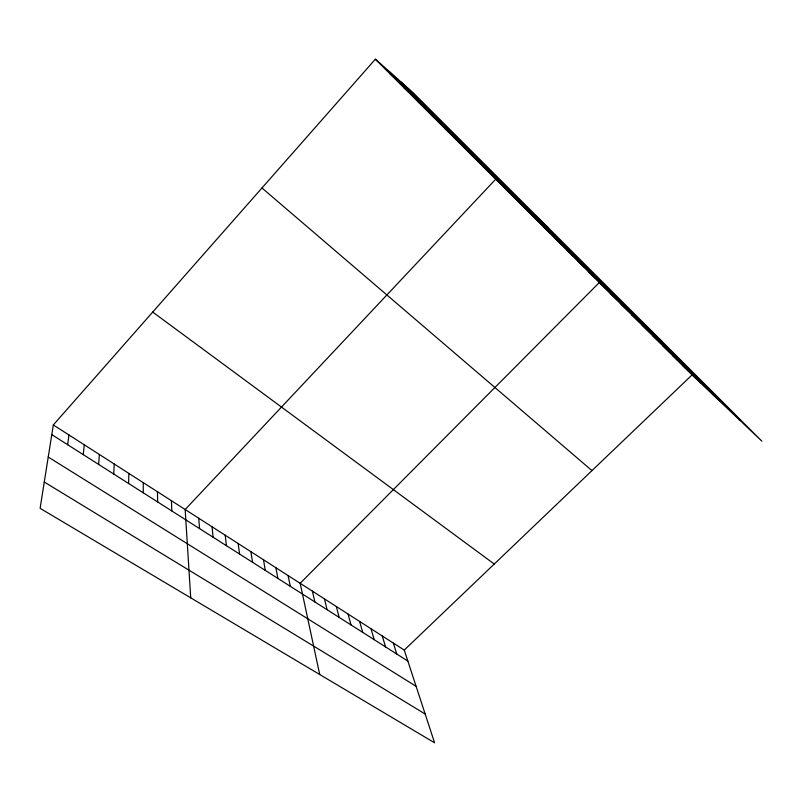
<?xml version="1.0" encoding="UTF-8"?>
<svg xmlns="http://www.w3.org/2000/svg" width="802" height="802" viewBox="0 0 802 802"><rect width="100%" height="100%" fill="white"/><g stroke="black" fill="none" stroke-linecap="round" stroke-linejoin="round"><path stroke-width="1.2" d="M143.247 492.799L143.257 482.644M128.611 483.486L128.861 473.411M113.744 474.032L114.225 464.017M98.626 464.418L99.368 454.483M83.268 454.644L84.26 444.799M67.659 444.719L68.922 434.955M53.323 424.95L40.1 508.318L434.574 742.782L404.258 650.081L53.323 424.95L375.346 59.218L413.21 92.781L761.9 441.21L692.086 374.895L375.346 59.218M404.258 650.081L692.086 374.895M44.27 482.022L425.18 714.051M48.23 457.04L416.118 686.332M51.789 434.624L407.857 661.089M152.721 312.068L494.243 564.047M261.973 187.979L591.966 470.614M389.672 73.503L394.233 77.573M403.747 87.528L408.529 91.819M417.571 101.303L422.564 105.814M431.165 114.846L436.358 119.558M444.519 128.16L449.902 133.072M457.641 141.242L463.215 146.345M470.553 154.104L476.308 159.387M483.245 166.756L489.17 172.209M548.337 227.808L495.726 179.187L185.162 509.531L190.726 597.841M507.997 191.427L514.242 197.212M520.067 203.457L526.473 209.402M531.947 215.297L538.503 221.392M543.636 226.946L550.332 233.181M555.134 238.405L561.971 244.79M566.453 249.683L573.42 256.199M577.6 260.79L584.688 267.437M588.568 271.718L595.776 278.495M662.091 341.482L599.365 282.484L300.169 583.305L319.717 674.512M610.322 293.402L617.761 300.409M621.099 304.148L628.658 311.266M631.715 314.725L639.374 321.963M642.161 325.141L649.931 332.479M652.457 335.396L660.317 342.835M662.592 345.492L670.552 353.03M672.567 355.446L680.617 363.075M682.402 365.241L690.542 372.96M379.687 63.067L700.306 382.704M401.14 82.075L740.126 420.529M389.782 72.02L719.234 400.679M393.331 643.074L396.8 654.061M382.253 635.966L385.592 646.933M371.015 628.758L374.223 639.705M359.627 621.45L362.694 632.367M348.068 614.041L350.995 624.928M336.349 606.523L339.136 617.38M324.469 598.893L327.096 609.721M312.409 591.154L314.875 601.951M288.118 575.575L290.264 586.302M275.898 567.736L277.873 578.422M263.497 559.786L265.302 570.423M250.916 551.716L252.55 562.312M238.154 543.525L239.597 554.082M225.202 535.215L226.455 545.721M212.059 526.784L213.111 537.23M198.706 518.222L199.568 528.618M171.407 500.709L171.849 510.984M157.443 491.746L157.663 501.962"/></g></svg>
